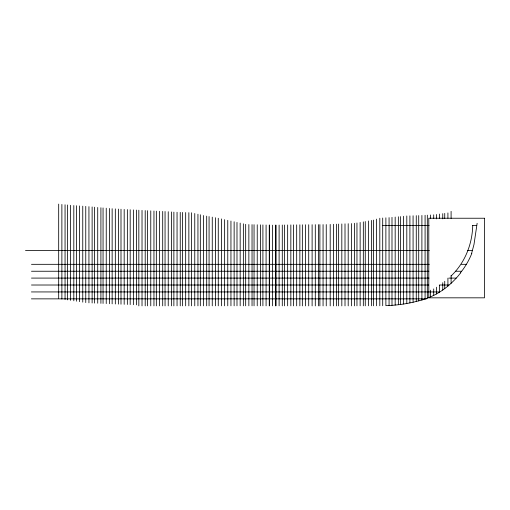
<?xml version="1.0" encoding="UTF-8"?>
<svg xmlns="http://www.w3.org/2000/svg" width="510" height="510" viewBox="0 0 510 510"><rect width="100%" height="100%" fill="white"/><g stroke="black" fill="none" stroke-linecap="round" stroke-linejoin="round"><path stroke-width="0.76" d="M385.879 217.808L385.879 305.656A148.333 148.333 0 0 0 403.62 304.024A157.858 157.858 0 0 0 410.722 302.742L413.081 302.258L413.081 215.749M472.744 225.401C472.305 244.296 464.846 262.886 451.095 275.974M477.13 223.316L474.007 244.386L471.654 253.26M460.555 272.971L458.146 275.974A57.241 57.241 0 0 1 456.577 277.746C449.31 285.785 440.519 292.587 430.517 296.852A81.772 81.772 0 0 1 421.904 300.027L413.081 302.258M382.71 225.401L429.178 225.401M472.483 225.401L476.55 225.401M25.5 250.474L429.42 250.474M467.568 250.474L472.56 250.474M31.467 264.32L429.363 264.32M461.403 264.32L466.51 264.32M31.467 271.243L428.916 271.243M455.347 271.243L461.575 271.243M31.467 278.09L429.082 278.09M448.838 278.09L456.246 278.09M31.467 285.013L428.84 285.013M439.301 285.013L448.845 285.013M31.39 291.937L439.295 291.937M31.39 298.86L426.481 298.86M447.914 286.046L447.914 278.135M430.517 296.852L430.517 290.19M451.095 211.344L451.095 218.427M451.095 275.508L451.095 283.343M447.914 212.938L447.914 218.203M444.733 213.378L444.733 218.612M444.733 281.265L444.733 288.615M442.756 213.639L442.756 218.854M442.756 282.712L442.756 290.062M439.569 214.06L439.569 218.503M439.569 285.32L439.569 292.153M436.388 214.487L436.388 218.892M436.388 287.194L436.388 293.99M433.698 214.812L433.698 218.471M433.698 288.921L433.698 295.379M430.517 214.971L430.517 218.694M427.329 215.143L427.329 298.152M425.085 215.265L425.085 298.981M421.897 215.437L421.897 300.027M418.716 215.571L418.716 300.925M416.268 215.647L416.268 301.537M409.9 215.845L409.9 302.908M406.801 215.953L406.801 303.488M403.62 216.291L403.62 304.017M400.433 216.578L400.433 304.47M398.355 216.763L398.355 304.731M395.173 217.056L395.173 305.069M391.992 217.343L391.992 305.337M389.066 217.604L389.066 305.522M382.698 218.019L382.698 305.739M379.803 218.229L379.803 305.783M376.622 219.109L376.622 305.796M373.435 220.078L373.435 305.802M371.631 220.397L371.631 305.802M368.45 220.964L368.45 305.809M365.262 221.525L365.262 305.822M363.324 221.875L363.324 305.828M360.136 222.436L360.136 305.834M356.955 222.959L356.955 305.847M354.571 223.265L354.571 305.853M351.39 223.558L351.39 305.866M348.202 223.686L348.202 305.879M345.009 223.82L345.009 305.885M341.821 223.947L341.821 305.892M338.64 224.069L338.64 305.898M336.562 224.151L336.562 305.898M333.381 224.279L333.381 305.904M330.193 224.406L330.193 305.904M326.253 224.559L326.253 305.904M323.066 224.585L323.066 305.904M319.885 224.617L319.885 305.904M318.482 224.629L318.482 305.904M315.301 224.655L315.301 305.904M312.114 224.687L312.114 305.898M308.716 224.719L308.716 305.892M305.535 224.751L305.535 305.892M302.347 224.782L302.347 305.885M299.861 224.802L299.861 305.879M296.68 224.84L296.68 305.879M293.499 224.878L293.499 305.873M290.84 224.916L290.84 305.866M287.659 224.955L287.659 305.86M284.472 224.999L284.472 305.853M282.291 225.025L282.291 305.853M279.11 225.069L279.11 305.847M275.929 225.108L275.929 305.841M275.782 225.108L275.782 305.841M272.601 225.152L272.601 305.841M269.414 225.076L269.414 305.834M269.267 225.076L269.267 305.834M266.086 224.993L266.086 305.834M262.905 224.91L262.905 305.828M260.419 224.84L260.419 305.828M257.238 224.757L257.238 305.828M254.05 224.674L254.05 305.822M252.042 224.623L252.042 305.822M248.855 224.54L248.855 305.822M245.673 224.304L245.673 305.822M243.359 223.794L243.359 305.822M240.172 223.08L240.172 305.822M236.991 222.373L236.991 305.822M234.135 221.742L234.135 305.828M230.947 221.028L230.947 305.828M227.766 220.32L227.766 305.828M224.636 219.625L224.636 305.828M221.455 218.917L221.455 305.834M218.267 218.248L218.267 305.834M215.443 217.706L215.443 305.834M212.262 217.126L212.262 305.841M209.074 216.546L209.074 305.841M206.697 216.119L206.697 305.847M203.509 215.507L203.509 305.847M200.328 214.761L200.328 305.847M197.944 214.206L197.944 305.853M194.763 213.46L194.763 305.853M191.575 212.759L191.575 305.86M188.853 212.638L188.853 305.86M185.672 212.536L185.672 305.86M182.484 212.428L182.484 305.866M180.24 212.358L180.24 305.866M177.053 212.256L177.053 305.866M173.872 212.109L173.872 305.873M171.424 211.93L171.424 305.873M168.236 211.695L168.236 305.873M165.055 211.491L165.055 305.873M162.703 211.395L162.703 305.873M159.522 211.28L159.522 305.879M156.334 211.121L156.334 305.879M153.956 210.993L153.956 305.879M150.769 210.828L150.769 305.879M147.588 210.668L147.588 305.879M145.203 210.541L145.203 305.879M142.022 210.369L142.022 305.879M138.835 210.209L138.835 305.879M136.552 210.063L136.552 304.852M133.371 209.897L133.371 304.719M130.184 209.725L130.184 304.591M127.36 209.572L127.36 304.476M124.179 209.393L124.179 304.349M120.998 209.208L120.998 304.221M118.511 209.068L118.511 304.119M115.33 208.883L115.33 303.992M112.143 208.692L112.143 303.858M109.42 208.456L109.42 303.743M106.239 208.188L106.239 303.603M103.052 207.914L103.052 303.463M100.91 207.736L100.91 303.373M97.722 207.462L97.722 303.233M94.541 207.168L94.541 303.099M92.125 206.933L92.125 302.991M88.938 206.626L88.938 302.851M85.757 206.359L85.757 302.583M82.76 206.148L82.76 302.143M79.579 205.925L79.579 301.671M76.398 205.696L76.398 301.2M73.81 205.517L73.81 300.817M70.622 205.288L70.622 300.352M67.441 204.975L67.441 299.88M65.057 204.746L65.057 299.529M61.876 204.433L61.876 299.058M58.688 204.096L58.688 298.305M471.833 253.33A75.486 75.486 0 0 1 460.409 272.856M484.5 218.235L428.789 218.235L428.789 297.827L484.5 297.827L484.5 218.235"/></g></svg>
